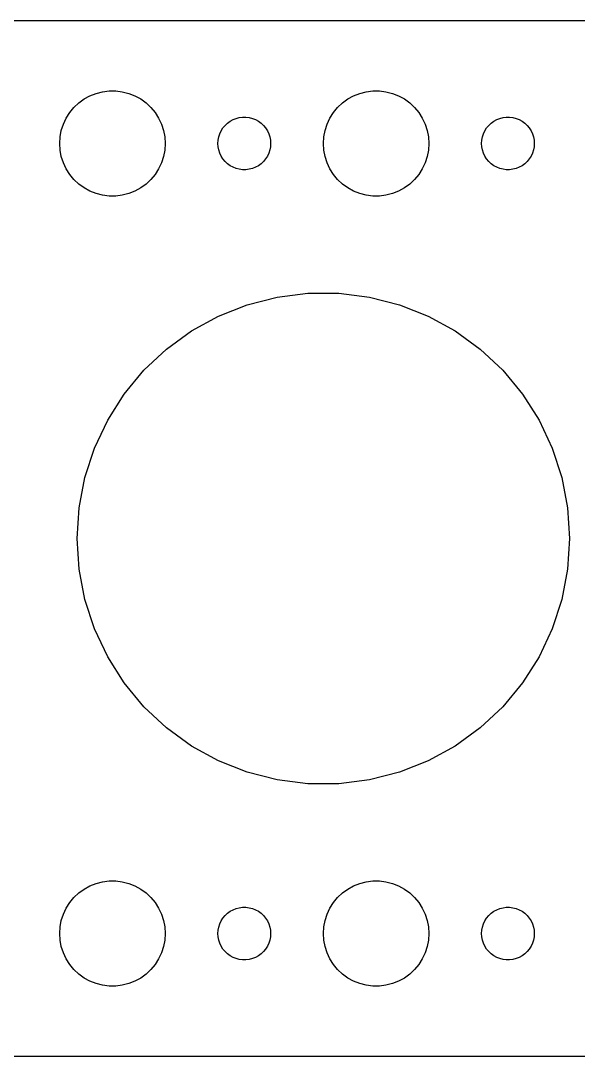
# Model space of a CAD drawing. Header units: metres. Extents: x -97 to 97, y -29 to 29.
# Drawn here: x -50.2 to -18.5, y -29.5 to 29.5 of the extents above; entities that cross this region are included whole.
import ezdxf

# ---------------------------------------------------------------- set-up
doc = ezdxf.new("R2010")
doc.units = ezdxf.units.M

msp = doc.modelspace()

# ---------------------------------------------------------------- linework, layer by layer
for p, q in [((92.3139, 29.4901), (-92.3139, 29.4901)), ((-45.927, 25.3532), (-45.5621, 25.4469)), ((-45.5621, 25.4469), (-45.1884, 25.4941)), ((-45.1884, 25.4941), (-44.8116, 25.4941)), ((-44.8116, 25.4941), (-44.4379, 25.4469)), ((-44.4379, 25.4469), (-44.0729, 25.3532)), ((-30.927, 25.3532), (-30.5621, 25.4469)), ((-30.5621, 25.4469), (-30.1884, 25.4941)), ((-30.1884, 25.4941), (-29.8116, 25.4941)), ((-29.8116, 25.4941), (-29.4379, 25.4469)), ((-29.4379, 25.4469), (-29.0729, 25.3532)), ((-47.1869, 24.5536), (-46.9123, 24.8115)), ((-46.9123, 24.8115), (-46.6075, 25.033)), ((-46.6075, 25.033), (-46.2773, 25.2145)), ((-46.2773, 25.2145), (-45.927, 25.3532)), ((-44.0729, 25.3532), (-43.7227, 25.2145)), ((-43.7227, 25.2145), (-43.3925, 25.033)), ((-43.3925, 25.033), (-43.0877, 24.8115)), ((-43.0877, 24.8115), (-42.8131, 24.5536)), ((-32.1869, 24.5536), (-31.9123, 24.8115)), ((-31.9123, 24.8115), (-31.6075, 25.033)), ((-31.6075, 25.033), (-31.2773, 25.2145)), ((-31.2773, 25.2145), (-30.927, 25.3532)), ((-29.0729, 25.3532), (-28.7227, 25.2145)), ((-28.7227, 25.2145), (-28.3925, 25.033)), ((-28.3925, 25.033), (-28.0877, 24.8115)), ((-28.0877, 24.8115), (-27.8131, 24.5536)), ((-47.6289, 23.9453), (-47.427, 24.2634)), ((-47.427, 24.2634), (-47.1869, 24.5536)), ((-42.8131, 24.5536), (-42.5729, 24.2634)), ((-42.5729, 24.2634), (-42.3711, 23.9453)), ((-32.6289, 23.9453), (-32.427, 24.2634)), ((-32.427, 24.2634), (-32.1869, 24.5536)), ((-27.8131, 24.5536), (-27.5729, 24.2634)), ((-27.5729, 24.2634), (-27.3711, 23.9453)), ((-47.9057, 23.2461), (-47.7893, 23.6044)), ((-47.7893, 23.6044), (-47.6289, 23.9453)), ((-42.3711, 23.9453), (-42.2107, 23.6044)), ((-42.2107, 23.6044), (-42.0942, 23.2461)), ((-38.5934, 23.5268), (-38.4561, 23.6558)), ((-38.4561, 23.6558), (-38.3037, 23.7665)), ((-38.3037, 23.7665), (-38.1387, 23.8572)), ((-38.1387, 23.8572), (-37.9635, 23.9266)), ((-37.9635, 23.9266), (-37.7811, 23.9734)), ((-37.7811, 23.9734), (-37.5942, 23.997)), ((-37.5942, 23.997), (-37.4058, 23.997)), ((-37.4058, 23.997), (-37.2189, 23.9734)), ((-37.2189, 23.9734), (-37.0365, 23.9266)), ((-37.0365, 23.9266), (-36.8613, 23.8572)), ((-36.8613, 23.8572), (-36.6963, 23.7665)), ((-36.6963, 23.7665), (-36.5439, 23.6558)), ((-36.5439, 23.6558), (-36.4065, 23.5268)), ((-32.9057, 23.2461), (-32.7893, 23.6044)), ((-32.7893, 23.6044), (-32.6289, 23.9453)), ((-27.3711, 23.9453), (-27.2107, 23.6044)), ((-27.2107, 23.6044), (-27.0942, 23.2461)), ((-23.5934, 23.5268), (-23.4561, 23.6558)), ((-23.4561, 23.6558), (-23.3037, 23.7665)), ((-23.3037, 23.7665), (-23.1387, 23.8572)), ((-23.1387, 23.8572), (-22.9635, 23.9266)), ((-22.9635, 23.9266), (-22.7811, 23.9734)), ((-22.7811, 23.9734), (-22.5942, 23.997)), ((-22.5942, 23.997), (-22.4058, 23.997)), ((-22.4058, 23.997), (-22.2189, 23.9734)), ((-22.2189, 23.9734), (-22.0365, 23.9266)), ((-22.0365, 23.9266), (-21.8613, 23.8572)), ((-21.8613, 23.8572), (-21.6963, 23.7665)), ((-21.6963, 23.7665), (-21.5439, 23.6558)), ((-21.5439, 23.6558), (-21.4065, 23.5268)), ((-47.9763, 22.876), (-47.9057, 23.2461)), ((-42.0942, 23.2461), (-42.0237, 22.876)), ((-38.9529, 22.873), (-38.8947, 23.0522)), ((-38.8947, 23.0522), (-38.8145, 23.2226)), ((-38.8145, 23.2226), (-38.7135, 23.3817)), ((-38.7135, 23.3817), (-38.5934, 23.5268)), ((-36.4065, 23.5268), (-36.2865, 23.3817)), ((-36.2865, 23.3817), (-36.1855, 23.2226)), ((-36.1855, 23.2226), (-36.1053, 23.0522)), ((-36.1053, 23.0522), (-36.0471, 22.873)), ((-32.9763, 22.876), (-32.9057, 23.2461)), ((-27.0942, 23.2461), (-27.0237, 22.876)), ((-23.9529, 22.873), (-23.8947, 23.0522)), ((-23.8947, 23.0522), (-23.8145, 23.2226)), ((-23.8145, 23.2226), (-23.7135, 23.3817)), ((-23.7135, 23.3817), (-23.5934, 23.5268)), ((-21.4065, 23.5268), (-21.2865, 23.3817)), ((-21.2865, 23.3817), (-21.1855, 23.2226)), ((-21.1855, 23.2226), (-21.1053, 23.0522)), ((-21.1053, 23.0522), (-21.0471, 22.873)), ((-48, 22.5), (-47.9763, 22.876)), ((-47.9763, 22.124), (-48, 22.5)), ((-42.0237, 22.876), (-42, 22.5)), ((-42, 22.5), (-42.0237, 22.124)), ((-39, 22.5), (-38.9882, 22.688)), ((-38.9882, 22.312), (-39, 22.5)), ((-38.9882, 22.688), (-38.9529, 22.873)), ((-36.0471, 22.873), (-36.0118, 22.688)), ((-36.0118, 22.688), (-36, 22.5)), ((-36, 22.5), (-36.0118, 22.312)), ((-33, 22.5), (-32.9763, 22.876)), ((-32.9763, 22.124), (-33, 22.5)), ((-27.0237, 22.876), (-27, 22.5)), ((-27, 22.5), (-27.0237, 22.124)), ((-24, 22.5), (-23.9882, 22.688)), ((-23.9882, 22.312), (-24, 22.5)), ((-23.9882, 22.688), (-23.9529, 22.873)), ((-21.0471, 22.873), (-21.0118, 22.688)), ((-21.0118, 22.688), (-21, 22.5)), ((-21, 22.5), (-21.0118, 22.312)), ((-47.9057, 21.7539), (-47.9763, 22.124)), ((-42.0237, 22.124), (-42.0942, 21.7539)), ((-38.9529, 22.127), (-38.9882, 22.312)), ((-38.8947, 21.9478), (-38.9529, 22.127)), ((-38.8145, 21.7774), (-38.8947, 21.9478)), ((-36.1053, 21.9478), (-36.1855, 21.7774)), ((-36.0471, 22.127), (-36.1053, 21.9478)), ((-36.0118, 22.312), (-36.0471, 22.127)), ((-32.9057, 21.7539), (-32.9763, 22.124)), ((-27.0237, 22.124), (-27.0942, 21.7539)), ((-23.9529, 22.127), (-23.9882, 22.312)), ((-23.8947, 21.9478), (-23.9529, 22.127)), ((-23.8145, 21.7774), (-23.8947, 21.9478)), ((-21.1053, 21.9478), (-21.1855, 21.7774)), ((-21.0471, 22.127), (-21.1053, 21.9478)), ((-21.0118, 22.312), (-21.0471, 22.127)), ((-47.7893, 21.3956), (-47.9057, 21.7539)), ((-47.6289, 21.0547), (-47.7893, 21.3956)), ((-42.2107, 21.3956), (-42.3711, 21.0547)), ((-42.0942, 21.7539), (-42.2107, 21.3956)), ((-38.7135, 21.6183), (-38.8145, 21.7774)), ((-38.5934, 21.4732), (-38.7135, 21.6183)), ((-38.4561, 21.3442), (-38.5934, 21.4732)), ((-38.3037, 21.2335), (-38.4561, 21.3442)), ((-38.1387, 21.1427), (-38.3037, 21.2335)), ((-36.6963, 21.2335), (-36.8613, 21.1427)), ((-36.5439, 21.3442), (-36.6963, 21.2335)), ((-36.4065, 21.4732), (-36.5439, 21.3442)), ((-36.2865, 21.6183), (-36.4065, 21.4732)), ((-36.1855, 21.7774), (-36.2865, 21.6183)), ((-32.7893, 21.3956), (-32.9057, 21.7539)), ((-32.6289, 21.0547), (-32.7893, 21.3956)), ((-27.2107, 21.3956), (-27.3711, 21.0547)), ((-27.0942, 21.7539), (-27.2107, 21.3956)), ((-23.7135, 21.6183), (-23.8145, 21.7774)), ((-23.5934, 21.4732), (-23.7135, 21.6183)), ((-23.4561, 21.3442), (-23.5934, 21.4732)), ((-23.3037, 21.2335), (-23.4561, 21.3442)), ((-23.1387, 21.1427), (-23.3037, 21.2335)), ((-21.6963, 21.2335), (-21.8613, 21.1427)), ((-21.5439, 21.3442), (-21.6963, 21.2335)), ((-21.4065, 21.4732), (-21.5439, 21.3442)), ((-21.2865, 21.6183), (-21.4065, 21.4732)), ((-21.1855, 21.7774), (-21.2865, 21.6183)), ((-47.427, 20.7366), (-47.6289, 21.0547)), ((-47.1869, 20.4464), (-47.427, 20.7366)), ((-42.5729, 20.7366), (-42.8131, 20.4464)), ((-42.3711, 21.0547), (-42.5729, 20.7366)), ((-37.9635, 21.0734), (-38.1387, 21.1427)), ((-37.7811, 21.0266), (-37.9635, 21.0734)), ((-37.5942, 21.003), (-37.7811, 21.0266)), ((-37.4058, 21.003), (-37.5942, 21.003)), ((-37.2189, 21.0266), (-37.4058, 21.003)), ((-37.0365, 21.0734), (-37.2189, 21.0266)), ((-36.8613, 21.1427), (-37.0365, 21.0734)), ((-32.427, 20.7366), (-32.6289, 21.0547)), ((-32.1869, 20.4464), (-32.427, 20.7366)), ((-27.5729, 20.7366), (-27.8131, 20.4464)), ((-27.3711, 21.0547), (-27.5729, 20.7366)), ((-22.9635, 21.0734), (-23.1387, 21.1427)), ((-22.7811, 21.0266), (-22.9635, 21.0734)), ((-22.5942, 21.003), (-22.7811, 21.0266)), ((-22.4058, 21.003), (-22.5942, 21.003)), ((-22.2189, 21.0266), (-22.4058, 21.003)), ((-22.0365, 21.0734), (-22.2189, 21.0266)), ((-21.8613, 21.1427), (-22.0365, 21.0734)), ((-46.9123, 20.1884), (-47.1869, 20.4464)), ((-46.6075, 19.967), (-46.9123, 20.1884)), ((-43.0877, 20.1884), (-43.3925, 19.967)), ((-42.8131, 20.4464), (-43.0877, 20.1884)), ((-31.9123, 20.1884), (-32.1869, 20.4464)), ((-31.6075, 19.967), (-31.9123, 20.1884)), ((-28.0877, 20.1884), (-28.3925, 19.967)), ((-27.8131, 20.4464), (-28.0877, 20.1884)), ((-46.2773, 19.7855), (-46.6075, 19.967)), ((-45.927, 19.6468), (-46.2773, 19.7855)), ((-45.5621, 19.5531), (-45.927, 19.6468)), ((-45.1884, 19.5059), (-45.5621, 19.5531)), ((-44.8116, 19.5059), (-45.1884, 19.5059)), ((-44.4379, 19.5531), (-44.8116, 19.5059)), ((-44.0729, 19.6468), (-44.4379, 19.5531)), ((-43.7227, 19.7855), (-44.0729, 19.6468)), ((-43.3925, 19.967), (-43.7227, 19.7855)), ((-31.2773, 19.7855), (-31.6075, 19.967)), ((-30.927, 19.6468), (-31.2773, 19.7855)), ((-30.5621, 19.5531), (-30.927, 19.6468)), ((-30.1884, 19.5059), (-30.5621, 19.5531)), ((-29.8116, 19.5059), (-30.1884, 19.5059)), ((-29.4379, 19.5531), (-29.8116, 19.5059)), ((-29.0729, 19.6468), (-29.4379, 19.5531)), ((-28.7227, 19.7855), (-29.0729, 19.6468)), ((-28.3925, 19.967), (-28.7227, 19.7855)), ((-37.3262, 13.3148), (-35.6233, 13.752)), ((-35.6233, 13.752), (-33.8791, 13.9724)), ((-33.8791, 13.9724), (-32.1209, 13.9724)), ((-32.1209, 13.9724), (-30.3766, 13.752)), ((-30.3766, 13.752), (-28.6738, 13.3148)), ((-38.9609, 12.6676), (-37.3262, 13.3148)), ((-28.6738, 13.3148), (-27.0391, 12.6676)), ((-40.5016, 11.8206), (-38.9609, 12.6676)), ((-27.0391, 12.6676), (-25.4984, 11.8206)), ((-41.9239, 10.7872), (-40.5016, 11.8206)), ((-25.4984, 11.8206), (-24.0761, 10.7872)), ((-43.2056, 9.58365), (-41.9239, 10.7872)), ((-24.0761, 10.7872), (-22.7944, 9.58365)), ((-44.3262, 8.22899), (-43.2056, 9.58365)), ((-22.7944, 9.58365), (-21.6738, 8.22899)), ((-45.2683, 6.74454), (-44.3262, 8.22899)), ((-21.6738, 8.22899), (-20.7317, 6.74454)), ((-46.0169, 5.15373), (-45.2683, 6.74454)), ((-20.7317, 6.74454), (-19.9831, 5.15373)), ((-46.5602, 3.48164), (-46.0169, 5.15373)), ((-19.9831, 5.15373), (-19.4398, 3.48164)), ((-46.8896, 1.75465), (-46.5602, 3.48164)), ((-19.4398, 3.48164), (-19.1104, 1.75465)), ((-47, 0), (-46.8896, 1.75465)), ((-19.1104, 1.75465), (-19, 0)), ((-46.8896, -1.75465), (-47, 0)), ((-19, 0), (-19.1104, -1.75465)), ((-46.5602, -3.48164), (-46.8896, -1.75465)), ((-19.1104, -1.75465), (-19.4398, -3.48164)), ((-46.0169, -5.15373), (-46.5602, -3.48164)), ((-19.4398, -3.48164), (-19.9831, -5.15373)), ((-45.2683, -6.74454), (-46.0169, -5.15373)), ((-19.9831, -5.15373), (-20.7317, -6.74454)), ((-44.3262, -8.22899), (-45.2683, -6.74454)), ((-20.7317, -6.74454), (-21.6738, -8.22899)), ((-43.2056, -9.58365), (-44.3262, -8.22899)), ((-21.6738, -8.22899), (-22.7944, -9.58365)), ((-41.9239, -10.7872), (-43.2056, -9.58365)), ((-22.7944, -9.58365), (-24.0761, -10.7872)), ((-40.5016, -11.8206), (-41.9239, -10.7872)), ((-24.0761, -10.7872), (-25.4984, -11.8206)), ((-38.9609, -12.6676), (-40.5016, -11.8206)), ((-25.4984, -11.8206), (-27.0391, -12.6676)), ((-37.3262, -13.3148), (-38.9609, -12.6676)), ((-27.0391, -12.6676), (-28.6738, -13.3148)), ((-35.6233, -13.752), (-37.3262, -13.3148)), ((-28.6738, -13.3148), (-30.3766, -13.752)), ((-33.8791, -13.9724), (-35.6233, -13.752)), ((-32.1209, -13.9724), (-33.8791, -13.9724)), ((-30.3766, -13.752), (-32.1209, -13.9724)), ((-46.9123, -20.1884), (-46.6075, -19.967)), ((-46.6075, -19.967), (-46.2773, -19.7855)), ((-46.2773, -19.7855), (-45.927, -19.6468)), ((-45.927, -19.6468), (-45.5621, -19.5531)), ((-45.5621, -19.5531), (-45.1884, -19.5059)), ((-45.1884, -19.5059), (-44.8116, -19.5059)), ((-44.8116, -19.5059), (-44.4379, -19.5531)), ((-44.4379, -19.5531), (-44.0729, -19.6468)), ((-44.0729, -19.6468), (-43.7227, -19.7855)), ((-43.7227, -19.7855), (-43.3925, -19.967)), ((-43.3925, -19.967), (-43.0877, -20.1884)), ((-31.9123, -20.1884), (-31.6075, -19.967)), ((-31.6075, -19.967), (-31.2773, -19.7855)), ((-31.2773, -19.7855), (-30.927, -19.6468)), ((-30.927, -19.6468), (-30.5621, -19.5531)), ((-30.5621, -19.5531), (-30.1884, -19.5059)), ((-30.1884, -19.5059), (-29.8116, -19.5059)), ((-29.8116, -19.5059), (-29.4379, -19.5531)), ((-29.4379, -19.5531), (-29.0729, -19.6468)), ((-29.0729, -19.6468), (-28.7227, -19.7855)), ((-28.7227, -19.7855), (-28.3925, -19.967)), ((-28.3925, -19.967), (-28.0877, -20.1884)), ((-47.427, -20.7366), (-47.1869, -20.4464)), ((-47.1869, -20.4464), (-46.9123, -20.1884)), ((-43.0877, -20.1884), (-42.8131, -20.4464)), ((-42.8131, -20.4464), (-42.5729, -20.7366)), ((-32.427, -20.7366), (-32.1869, -20.4464)), ((-32.1869, -20.4464), (-31.9123, -20.1884)), ((-28.0877, -20.1884), (-27.8131, -20.4464)), ((-27.8131, -20.4464), (-27.5729, -20.7366)), ((-47.7893, -21.3956), (-47.6289, -21.0547)), ((-47.6289, -21.0547), (-47.427, -20.7366)), ((-42.5729, -20.7366), (-42.3711, -21.0547)), ((-42.3711, -21.0547), (-42.2107, -21.3956)), ((-38.3037, -21.2335), (-38.1387, -21.1427)), ((-38.1387, -21.1427), (-37.9635, -21.0734)), ((-37.9635, -21.0734), (-37.7811, -21.0266)), ((-37.7811, -21.0266), (-37.5942, -21.003)), ((-37.5942, -21.003), (-37.4058, -21.003)), ((-37.4058, -21.003), (-37.2189, -21.0266)), ((-37.2189, -21.0266), (-37.0365, -21.0734)), ((-37.0365, -21.0734), (-36.8613, -21.1427)), ((-36.8613, -21.1427), (-36.6963, -21.2335)), ((-32.7893, -21.3956), (-32.6289, -21.0547)), ((-32.6289, -21.0547), (-32.427, -20.7366)), ((-27.5729, -20.7366), (-27.3711, -21.0547)), ((-27.3711, -21.0547), (-27.2107, -21.3956)), ((-23.3037, -21.2335), (-23.1387, -21.1427)), ((-23.1387, -21.1427), (-22.9635, -21.0734)), ((-22.9635, -21.0734), (-22.7811, -21.0266)), ((-22.7811, -21.0266), (-22.5942, -21.003)), ((-22.5942, -21.003), (-22.4058, -21.003)), ((-22.4058, -21.003), (-22.2189, -21.0266)), ((-22.2189, -21.0266), (-22.0365, -21.0734)), ((-22.0365, -21.0734), (-21.8613, -21.1427)), ((-21.8613, -21.1427), (-21.6963, -21.2335)), ((-47.9763, -22.124), (-47.9057, -21.7539)), ((-47.9057, -21.7539), (-47.7893, -21.3956)), ((-42.2107, -21.3956), (-42.0942, -21.7539)), ((-42.0942, -21.7539), (-42.0237, -22.124)), ((-38.8947, -21.9478), (-38.8145, -21.7774)), ((-38.8145, -21.7774), (-38.7135, -21.6183)), ((-38.7135, -21.6183), (-38.5934, -21.4732)), ((-38.5934, -21.4732), (-38.4561, -21.3442)), ((-38.4561, -21.3442), (-38.3037, -21.2335)), ((-36.6963, -21.2335), (-36.5439, -21.3442)), ((-36.5439, -21.3442), (-36.4065, -21.4732)), ((-36.4065, -21.4732), (-36.2865, -21.6183)), ((-36.2865, -21.6183), (-36.1855, -21.7774)), ((-36.1855, -21.7774), (-36.1053, -21.9478)), ((-32.9763, -22.124), (-32.9057, -21.7539)), ((-32.9057, -21.7539), (-32.7893, -21.3956)), ((-27.2107, -21.3956), (-27.0942, -21.7539)), ((-27.0942, -21.7539), (-27.0237, -22.124)), ((-23.8947, -21.9478), (-23.8145, -21.7774)), ((-23.8145, -21.7774), (-23.7135, -21.6183)), ((-23.7135, -21.6183), (-23.5934, -21.4732)), ((-23.5934, -21.4732), (-23.4561, -21.3442)), ((-23.4561, -21.3442), (-23.3037, -21.2335)), ((-21.6963, -21.2335), (-21.5439, -21.3442)), ((-21.5439, -21.3442), (-21.4065, -21.4732)), ((-21.4065, -21.4732), (-21.2865, -21.6183)), ((-21.2865, -21.6183), (-21.1855, -21.7774)), ((-21.1855, -21.7774), (-21.1053, -21.9478)), ((-48, -22.5), (-47.9763, -22.124)), ((-42.0237, -22.124), (-42, -22.5)), ((-39, -22.5), (-38.9882, -22.312)), ((-38.9882, -22.312), (-38.9529, -22.127)), ((-38.9529, -22.127), (-38.8947, -21.9478)), ((-36.1053, -21.9478), (-36.0471, -22.127)), ((-36.0471, -22.127), (-36.0118, -22.312)), ((-36.0118, -22.312), (-36, -22.5)), ((-33, -22.5), (-32.9763, -22.124)), ((-27.0237, -22.124), (-27, -22.5)), ((-24, -22.5), (-23.9882, -22.312)), ((-23.9882, -22.312), (-23.9529, -22.127)), ((-23.9529, -22.127), (-23.8947, -21.9478)), ((-21.1053, -21.9478), (-21.0471, -22.127)), ((-21.0471, -22.127), (-21.0118, -22.312)), ((-21.0118, -22.312), (-21, -22.5)), ((-47.9763, -22.876), (-48, -22.5)), ((-47.9057, -23.2461), (-47.9763, -22.876)), ((-42.0237, -22.876), (-42.0942, -23.2461)), ((-42, -22.5), (-42.0237, -22.876)), ((-38.9882, -22.688), (-39, -22.5)), ((-38.9529, -22.873), (-38.9882, -22.688)), ((-38.8947, -23.0522), (-38.9529, -22.873)), ((-36.0471, -22.873), (-36.1053, -23.0522)), ((-36.0118, -22.688), (-36.0471, -22.873)), ((-36, -22.5), (-36.0118, -22.688)), ((-32.9763, -22.876), (-33, -22.5)), ((-32.9057, -23.2461), (-32.9763, -22.876)), ((-27.0237, -22.876), (-27.0942, -23.2461)), ((-27, -22.5), (-27.0237, -22.876)), ((-23.9882, -22.688), (-24, -22.5)), ((-23.9529, -22.873), (-23.9882, -22.688)), ((-23.8947, -23.0522), (-23.9529, -22.873)), ((-21.0471, -22.873), (-21.1053, -23.0522)), ((-21.0118, -22.688), (-21.0471, -22.873)), ((-21, -22.5), (-21.0118, -22.688)), ((-47.7893, -23.6044), (-47.9057, -23.2461)), ((-42.0942, -23.2461), (-42.2107, -23.6044)), ((-38.8145, -23.2226), (-38.8947, -23.0522)), ((-38.7135, -23.3817), (-38.8145, -23.2226)), ((-38.5934, -23.5268), (-38.7135, -23.3817)), ((-38.4561, -23.6558), (-38.5934, -23.5268)), ((-36.4065, -23.5268), (-36.5439, -23.6558)), ((-36.2865, -23.3817), (-36.4065, -23.5268)), ((-36.1855, -23.2226), (-36.2865, -23.3817)), ((-36.1053, -23.0522), (-36.1855, -23.2226)), ((-32.7893, -23.6044), (-32.9057, -23.2461)), ((-27.0942, -23.2461), (-27.2107, -23.6044)), ((-23.8145, -23.2226), (-23.8947, -23.0522)), ((-23.7135, -23.3817), (-23.8145, -23.2226)), ((-23.5934, -23.5268), (-23.7135, -23.3817)), ((-23.4561, -23.6558), (-23.5934, -23.5268)), ((-21.4065, -23.5268), (-21.5439, -23.6558)), ((-21.2865, -23.3817), (-21.4065, -23.5268)), ((-21.1855, -23.2226), (-21.2865, -23.3817)), ((-21.1053, -23.0522), (-21.1855, -23.2226)), ((-47.6289, -23.9453), (-47.7893, -23.6044)), ((-47.427, -24.2634), (-47.6289, -23.9453)), ((-42.3711, -23.9453), (-42.5729, -24.2634)), ((-42.2107, -23.6044), (-42.3711, -23.9453)), ((-38.3037, -23.7665), (-38.4561, -23.6558)), ((-38.1387, -23.8572), (-38.3037, -23.7665)), ((-37.9635, -23.9266), (-38.1387, -23.8572)), ((-37.7811, -23.9734), (-37.9635, -23.9266)), ((-37.5942, -23.997), (-37.7811, -23.9734)), ((-37.4058, -23.997), (-37.5942, -23.997)), ((-37.2189, -23.9734), (-37.4058, -23.997)), ((-37.0365, -23.9266), (-37.2189, -23.9734)), ((-36.8613, -23.8572), (-37.0365, -23.9266)), ((-36.6963, -23.7665), (-36.8613, -23.8572)), ((-36.5439, -23.6558), (-36.6963, -23.7665)), ((-32.6289, -23.9453), (-32.7893, -23.6044)), ((-32.427, -24.2634), (-32.6289, -23.9453)), ((-27.3711, -23.9453), (-27.5729, -24.2634)), ((-27.2107, -23.6044), (-27.3711, -23.9453)), ((-23.3037, -23.7665), (-23.4561, -23.6558)), ((-23.1387, -23.8572), (-23.3037, -23.7665)), ((-22.9635, -23.9266), (-23.1387, -23.8572)), ((-22.7811, -23.9734), (-22.9635, -23.9266)), ((-22.5942, -23.997), (-22.7811, -23.9734)), ((-22.4058, -23.997), (-22.5942, -23.997)), ((-22.2189, -23.9734), (-22.4058, -23.997)), ((-22.0365, -23.9266), (-22.2189, -23.9734)), ((-21.8613, -23.8572), (-22.0365, -23.9266)), ((-21.6963, -23.7665), (-21.8613, -23.8572)), ((-21.5439, -23.6558), (-21.6963, -23.7665)), ((-47.1869, -24.5536), (-47.427, -24.2634)), ((-46.9123, -24.8115), (-47.1869, -24.5536)), ((-42.8131, -24.5536), (-43.0877, -24.8115)), ((-42.5729, -24.2634), (-42.8131, -24.5536)), ((-32.1869, -24.5536), (-32.427, -24.2634)), ((-31.9123, -24.8115), (-32.1869, -24.5536)), ((-27.8131, -24.5536), (-28.0877, -24.8115)), ((-27.5729, -24.2634), (-27.8131, -24.5536)), ((-46.6075, -25.033), (-46.9123, -24.8115)), ((-46.2773, -25.2145), (-46.6075, -25.033)), ((-45.927, -25.3532), (-46.2773, -25.2145)), ((-45.5621, -25.4469), (-45.927, -25.3532)), ((-44.0729, -25.3532), (-44.4379, -25.4469)), ((-43.7227, -25.2145), (-44.0729, -25.3532)), ((-43.3925, -25.033), (-43.7227, -25.2145)), ((-43.0877, -24.8115), (-43.3925, -25.033)), ((-31.6075, -25.033), (-31.9123, -24.8115)), ((-31.2773, -25.2145), (-31.6075, -25.033)), ((-30.927, -25.3532), (-31.2773, -25.2145)), ((-30.5621, -25.4469), (-30.927, -25.3532)), ((-29.0729, -25.3532), (-29.4379, -25.4469)), ((-28.7227, -25.2145), (-29.0729, -25.3532)), ((-28.3925, -25.033), (-28.7227, -25.2145)), ((-28.0877, -24.8115), (-28.3925, -25.033)), ((-45.1884, -25.4941), (-45.5621, -25.4469)), ((-44.8116, -25.4941), (-45.1884, -25.4941)), ((-44.4379, -25.4469), (-44.8116, -25.4941)), ((-30.1884, -25.4941), (-30.5621, -25.4469)), ((-29.8116, -25.4941), (-30.1884, -25.4941)), ((-29.4379, -25.4469), (-29.8116, -25.4941)), ((-92.3139, -29.4901), (92.3139, -29.4901))]:
    msp.add_line(p, q)

doc.saveas('drawing.dxf')
